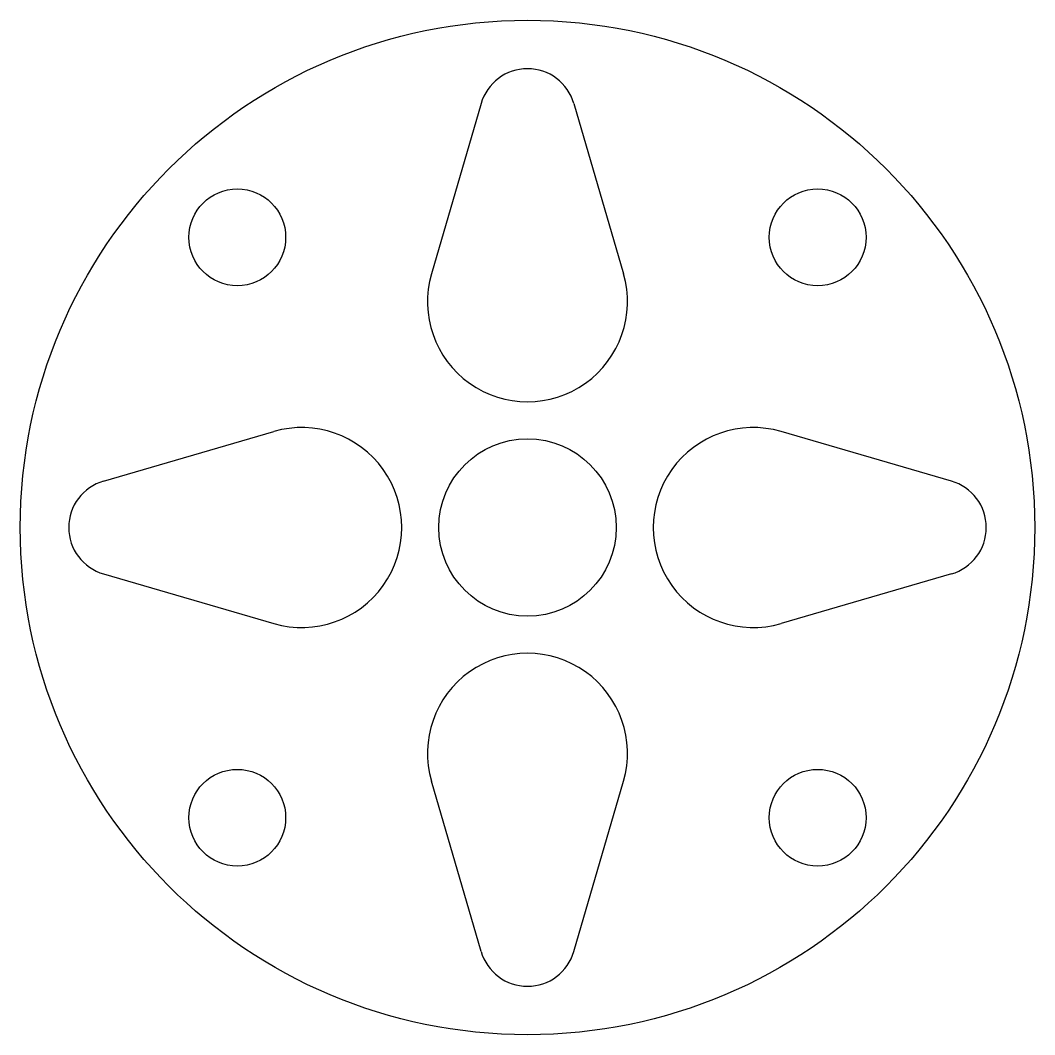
# Model space of a CAD drawing. Header units: millimetres. Extents: x 6.7 to 38.2, y 269 to 300.5.
import ezdxf

# ---------------------------------------------------------------- set-up
doc = ezdxf.new("R2010")
doc.units = ezdxf.units.MM
doc.layers.add('Default', color=7, linetype='Continuous')

# ---------------------------------------------------------------- blocks, each defined once
blk = doc.blocks.new('SE1')
at = {"layer": 'Default', "color": 7, "linetype": 'Continuous'}
for p, q in [((21.028, 297.877), (19.492, 292.596)), ((23.908, 297.877), (25.445, 292.596))]:
    blk.add_line(p, q, dxfattribs=at)
blk.add_arc((22.468, 291.73), 3.1, 163.7796, 16.2204, dxfattribs=at)
blk = doc.blocks.new('SE2')
at = {"layer": 'Default', "color": 7, "linetype": 'Continuous'}
for p, q in [((9.321, 286.171), (14.602, 287.707)), ((9.321, 283.29), (14.602, 281.754))]:
    blk.add_line(p, q, dxfattribs=at)
blk.add_arc((15.468, 284.73), 3.1, 253.7796, 106.2204, dxfattribs=at)
blk = doc.blocks.new('SE3')
at = {"layer": 'Default', "color": 7, "linetype": 'Continuous'}
for p, q in [((21.028, 271.584), (19.492, 276.865)), ((23.908, 271.584), (25.445, 276.865))]:
    blk.add_line(p, q, dxfattribs=at)
blk.add_arc((22.468, 277.73), 3.1, 343.7796, 196.2204, dxfattribs=at)
blk = doc.blocks.new('SE4')
at = {"layer": 'Default', "color": 7, "linetype": 'Continuous'}
for p, q in [((35.615, 286.171), (30.334, 287.707)), ((35.615, 283.29), (30.334, 281.754))]:
    blk.add_line(p, q, dxfattribs=at)
blk.add_arc((29.468, 284.73), 3.1, 73.7796, 286.2204, dxfattribs=at)
blk = doc.blocks.new('SE')
at = {"layer": 'Default'}
for name in ['SE1', 'SE2', 'SE4', 'SE3']:
    blk.add_blockref(name, (0, 0), dxfattribs=at)
blk = doc.blocks.new('SE5')
at = {"layer": 'Default', "color": 7, "linetype": 'Continuous'}
for centre, start, end in [((22.468, 297.458), 16.2204, 163.7796), ((9.74, 284.73), 106.2204, 253.7796), ((35.196, 284.73), 286.2204, 73.7796), ((22.468, 272.003), 196.2204, 343.7796)]:
    blk.add_arc(centre, 1.5, start, end, dxfattribs=at)

msp = doc.modelspace()

# ---------------------------------------------------------------- linework, layer by layer
at = {"layer": 'Default', "color": 7, "linetype": 'Continuous'}
for centre, radius in [((22.468, 284.73), 15.73), ((13.468, 293.73), 1.5), ((31.468, 293.73), 1.5), ((22.468, 284.73), 2.75), ((13.468, 275.73), 1.5), ((31.468, 275.73), 1.5)]:
    msp.add_circle(centre, radius, dxfattribs=at)

# ---------------------------------------------------------------- block references
at = {"layer": 'Default'}
for name in ['SE5', 'SE']:
    msp.add_blockref(name, (0, 0), dxfattribs=at)

doc.saveas('drawing.dxf')
